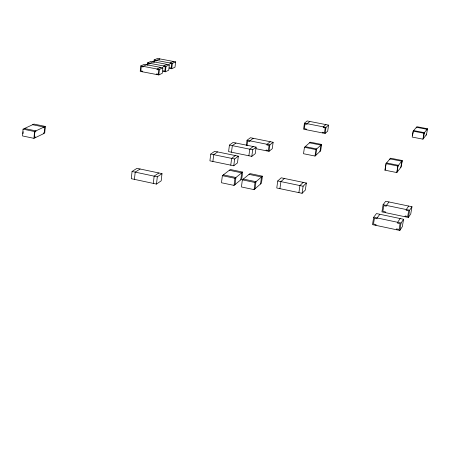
<?xml version="1.0" encoding="UTF-8"?>
<svg xmlns="http://www.w3.org/2000/svg" width="450" height="450" viewBox="0 0 450 450"><rect width="100%" height="100%" fill="white"/><g stroke="black" fill="none" stroke-linecap="round" stroke-linejoin="round"><path stroke-width="0.67" d="M23.062 129.139L22.5 135.939L33.953 138.341L44.708 133.132L45.292 126.427L33.992 124.087L23.062 129.139L34.538 131.529L45.292 126.427M23.018 133.701L23.186 131.715M33.953 138.341L34.538 131.529M35.319 137.683L35.381 136.929L34.363 137.424L34.813 132.126L35.837 131.636L35.899 130.882L24.452 128.498M43.386 133.774L43.447 133.026L44.443 132.547L44.899 127.328L43.903 127.8L43.971 127.052L32.648 124.712M140.794 65.903L140.209 71.364L158.822 74.942L162.276 73.288L162.883 67.843L144.36 64.311L140.794 65.903L159.429 69.463L162.883 67.843M142.526 71.809L142.594 71.201L140.85 70.869L141.306 66.617L143.049 66.954L143.111 66.341L146.666 64.749M132.064 171.461L131.282 178.695L156.487 184.084L161.184 180.833L162.006 173.632L136.969 168.334L132.064 171.461L157.309 176.822L162.006 173.632M134.421 179.37L135.203 172.131L140.085 168.998M147.33 64.918L147.549 62.893L151.026 61.346L169.335 64.817L168.727 70.194L165.364 71.809L163.052 71.37L163.119 70.768L164.852 71.1L165.324 66.887L163.592 66.561L163.659 65.959L167.04 64.384M147.864 65.402L148.056 63.602L149.777 63.928L149.844 63.326L153.309 61.779M153.838 62.629L154.131 59.962L157.523 58.455L175.618 61.875L175.011 67.185L171.731 68.754L169.453 68.321L169.521 67.731L171.231 68.057L171.703 63.894L169.993 63.574L170.055 62.977L173.351 61.442L173.284 62.032M154.485 62.044L154.637 60.66L156.336 60.986L156.403 60.39L159.778 58.877L159.711 59.468M156.487 74.492L156.555 73.884L158.304 74.222L158.777 69.958L157.028 69.626L157.095 69.013L160.56 67.399L160.493 68.006M158.822 74.942L159.429 69.463M165.364 71.809L165.971 66.398L169.335 64.817M153.326 183.409L154.142 176.147L158.861 172.969M156.487 184.084L157.309 176.822M171.731 68.754L172.339 63.411L175.618 61.875M210.752 154.074L209.908 160.847L233.758 165.78L237.465 162.906L238.343 156.167L214.644 151.312L210.752 154.074L234.636 158.991L238.343 156.167M212.878 161.46L213.722 154.688L217.597 151.914M222.368 175.663L221.468 182.756L234.017 185.4L241.729 179.066L242.651 172.08L230.282 169.509L222.368 175.663L234.945 178.296L242.651 172.08M229.433 145.052L228.589 151.627L251.797 156.369L255.246 153.664L256.123 147.116L233.055 142.442L229.433 145.052L252.681 149.771L256.123 147.116M231.48 152.218L232.329 145.637L235.929 143.027M230.766 165.161L231.638 158.372L235.367 155.559M233.758 165.78L234.636 158.991M234.017 185.4L234.945 178.296M234.996 184.596L235.924 177.508L223.374 174.881M240.784 179.848L241.701 172.845L229.309 170.263M246.341 145.412L247.022 140.248L250.431 137.728L273.127 142.29L272.244 148.719L269.004 151.335L255.864 148.669M242.364 179.848L241.425 186.964L254.076 189.63L261.45 183.195L262.406 176.186L249.947 173.593L242.364 179.848L255.037 182.503L262.406 176.186M247.061 145.502L247.641 141.109L249.773 141.536L249.868 140.822L253.254 138.296M248.884 155.773L249.761 149.181L253.226 146.526M251.797 156.369L252.681 149.771M254.076 189.63L255.037 182.503M255.009 188.814L255.971 181.699L243.326 179.055M260.544 183.982L261.501 176.963L249.013 174.364M266.141 150.75L266.237 150.036L268.386 150.469L269.077 145.429L266.923 144.996L267.024 144.276L270.281 141.716M269.004 151.335L269.893 144.855L273.127 142.29M277.751 180.951L276.767 187.999L302.079 193.303L305.342 190.046L306.366 183.026L281.222 177.812L277.751 180.951L303.109 186.232L306.366 183.026M279.917 188.662L280.907 181.609L284.355 178.464M304.453 123.159L303.587 129.195L325.091 133.442L327.679 131.141L328.573 125.123L307.187 120.943L304.453 123.159L325.991 127.384L328.573 125.123M306.264 129.724L306.36 129.054L304.352 128.661L305.027 123.964L307.041 124.358L307.136 123.683L309.853 121.466M304.453 147.291L303.519 153.726L315.022 156.049L320.67 150.801L321.609 144.45L310.264 142.189L304.453 147.291L315.973 149.597L321.609 144.45M298.901 192.639L299.925 185.569L303.21 182.374M302.079 193.303L303.109 186.232M315.022 156.049L315.973 149.597M315.737 155.385L316.688 148.944L305.19 146.644M322.397 132.907L322.493 132.233L324.517 132.632L325.215 127.924L323.19 127.524L323.291 126.849L325.89 124.599M319.973 151.447L320.918 145.086L309.549 142.819M325.091 133.442L325.991 127.384M373.697 217.232L372.499 224.64L399.814 230.451L402.334 226.643L403.577 219.268L376.459 213.564L373.697 217.232L401.068 223.014L403.577 219.268M375.896 225.366L376.031 224.544L373.478 223.999L374.417 218.239L376.971 218.779L377.106 217.952L379.834 214.273M384.941 170.167L385.999 163.648L390.555 158.203L402.255 160.537L401.186 166.961L396.804 172.558L384.941 170.167L385.521 169.459M385.926 164.835L385.2 169.268L385.633 168.739M389.88 159.587L389.998 158.873L401.715 161.213L401.597 161.927L402.002 161.421L400.646 167.653M383.108 204.716L381.926 211.899L408.397 217.457L410.754 213.891L411.969 206.741L385.689 201.279L383.108 204.716L409.624 210.246L411.969 206.741M385.223 212.591L385.352 211.792L382.882 211.275L383.799 205.684L386.274 206.201L386.409 205.403L388.957 201.96M396.804 172.558L397.884 166.033L402.255 160.537M397.361 171.849L397.479 171.129L397.063 171.658L397.901 166.584L398.441 165.336L386.578 162.962L386.027 164.199M396.382 229.719L396.523 228.898L399.094 229.444L400.067 223.661L397.491 223.116L397.631 222.289L400.174 218.554M413.179 131.153L412.189 137.064L422.938 139.157L426.504 134.601L427.5 128.762L416.891 126.714L413.179 131.153L423.945 133.234L427.5 128.762M412.526 135.608L413.19 131.664M413.539 131.248L413.651 130.59L424.395 132.666L423.388 138.578M416.323 127.913L416.43 127.266L427.061 129.313L426.949 129.96L427.281 129.549M399.814 230.451L401.068 223.014M405.073 216.759L405.208 215.961L407.706 216.484L408.656 210.87L406.159 210.352L406.294 209.548L408.673 206.055M408.397 217.457L409.624 210.246M422.938 139.157L423.945 133.234M426.06 135.163L426.504 134.094M154.131 59.962L172.339 63.411M147.549 62.893L165.971 66.398M385.999 163.648L397.884 166.033M247.022 140.248L269.893 144.855"/></g></svg>
